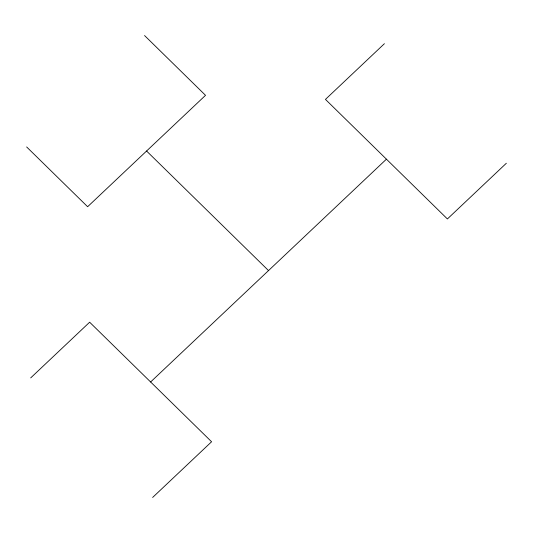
<?xml version="1.0" encoding="UTF-8"?>
<svg xmlns="http://www.w3.org/2000/svg" width="533" height="533" viewBox="0 0 533 533"><rect width="100%" height="100%" fill="white"/><g stroke="black" fill="none" stroke-linecap="round" stroke-linejoin="round"><path stroke-width="0.8" d="M30.694 377.904L89.644 322.205L211.588 441.757L152.638 497.456M384.406 43.693L325.45 99.391L447.4 218.95L506.35 163.245M150.619 381.981L386.425 159.174M144.556 35.544L205.525 95.32L87.625 206.724L26.65 146.948M146.575 151.019L268.519 270.577"/></g></svg>
